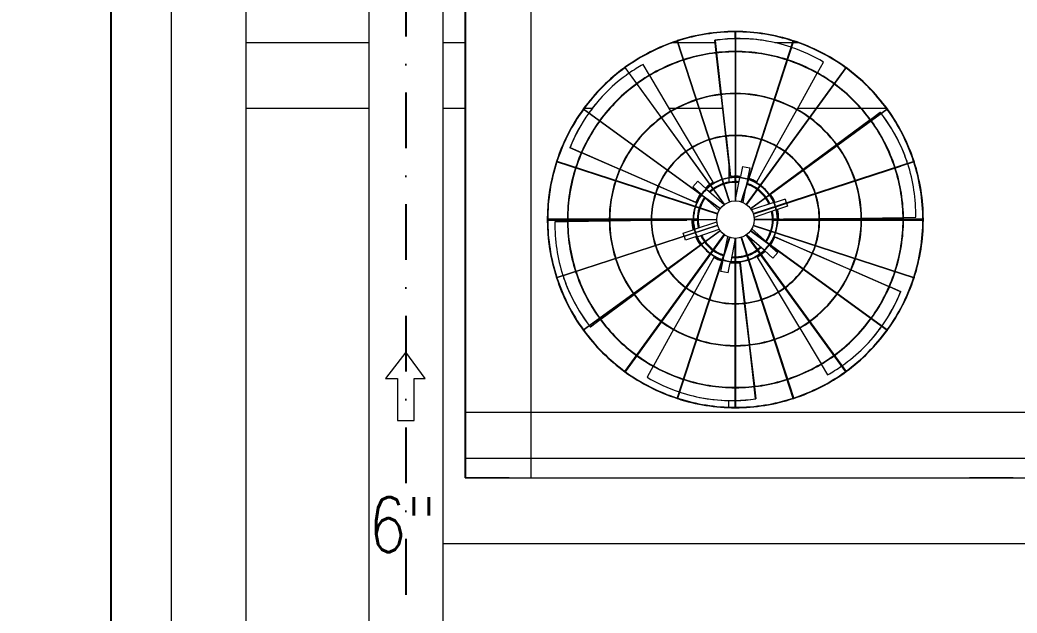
# Model space of a CAD drawing. Header units: millimetres. Extents: x -312439 to 477422, y -331570 to 212570.
# Drawn here: x 341243 to 343514, y 201591 to 202941 of the extents above; entities that cross this region are included whole.
import ezdxf

# ---------------------------------------------------------------- set-up
doc = ezdxf.new("R2010")
doc.units = ezdxf.units.MM
doc.linetypes.add('DASHDOT', pattern=[25.4, 12.7, -6.35, 0, -6.35])
doc.layers.add('ARCONDTEXTO', color=4, linetype='Continuous')
doc.layers.add("MS-110TR'S", color=3, linetype='Continuous', lineweight=5)
doc.styles.add('ROMAND', font='ROMAND.SHX')
doc.styles.add('ROMANS', font='romans.shx', dxfattribs={"height": 187.5})
doc.dimstyles.new('1-50 (MILIMETRO)', dxfattribs={"dimscale": 0, "dimtxt": 125, "dimasz": 125, "dimexe": 100, "dimexo": 100, "dimgap": 50, "dimtad": 0, "dimdec": 0, "dimzin": 0, "dimdsep": 46, "dimtxsty": 'ROMAND', "dimcen": -390, "dimclrd": 1, "dimclre": 1, "dimclrt": 3, "dimadec": 0, "dimazin": 0, "dimtfac": 1, "dimtdec": 0, "dimtix": 1, "dimtmove": 2, "dimatfit": 2, "dimfxl": 1, "dimtvp": 1, "dimtolj": 1, "dimtzin": 0, "dimarcsym": 0})

# ---------------------------------------------------------------- blocks, each defined once
blk = doc.blocks.new('*D50')
at = {"color": 1, "lineweight": -2, "transparency": 16777216}
for p, q in [((341488.5, 209274.4), (341350.3, 209274.4)), ((341450.3, 209149.4), (341450.3, 198499.4)), ((341658.5, 198374.4), (341350.3, 198374.4))]:
    blk.add_line(p, q, dxfattribs=at)
at = {"color": 1, "transparency": 16777216}
for points in [[(341429.4, 209149.4), (341471.1, 209149.4), (341450.3, 209274.4)], [(341429.4, 198499.4), (341471.1, 198499.4), (341450.3, 198374.4)]]:
    blk.add_solid(points, dxfattribs=at)
at = {"layer": 'Defpoints', "color": 0, "transparency": 16777216}
for p in [(341588.5, 209274.4), (341450.3, 198374.4), (341758.5, 198374.4)]:
    blk.add_point(p, dxfattribs=at)
at = {"color": 3, "transparency": 16777216, "insert": (341325.3, 203824.4), "char_height": 125, "attachment_point": 5, "rotation": 90, "style": 'ROMAND'}
blk.add_mtext('\\A1;10900', dxfattribs=at)

msp = doc.modelspace()

# ---------------------------------------------------------------- linework, layer by layer
at = {"color": 1, "linetype": 'Continuous', "lineweight": 0}
for p, q in [((341588.512, 198204.437, 0), (341588.512, 210024.437, 0)), ((341588.512, 200628.55, 0), (341588.512, 210024.437, 0)), ((341758.512, 198204.437, 0), (341758.512, 210024.437, 0)), ((342037.747, 202889.437, 0), (341758.512, 202889.437, 0)), ((342257.014, 202889.437, 0), (342206.047, 202889.437, 0)), ((342037.747, 202739.437, 0), (341758.512, 202739.437, 0)), ((342257.014, 202739.437, 0), (342206.047, 202739.437, 0)), ((342121.897, 202185.075, 0), (342075.597, 202124.997, 0)), ((342165.751, 202124.997, 0), (342121.897, 202185.075, 0)), ((342075.597, 202124.997, 0), (342102.719, 202124.997, 0)), ((342102.719, 202124.997, 0), (342102.719, 202029.677, 0)), ((342141.074, 202029.677, 0), (342141.074, 202124.997, 0)), ((342141.074, 202124.997, 0), (342165.751, 202124.997, 0)), ((342102.719, 202029.677, 0), (342141.074, 202029.677, 0))]:
    msp.add_line(p, q, dxfattribs=at)
at = {"color": 5, "linetype": 'Continuous', "lineweight": 0}
for p, q in [((342037.747, 205063.097, 0), (342037.747, 200628.55, 0)), ((342206.047, 205063.097, 0), (342206.047, 200628.55, 0))]:
    msp.add_line(p, q, dxfattribs=at)
at = {"color": 6, "linetype": 'DASHDOT', "ltscale": 10}
msp.add_line((342121.897, 205063.097, 0), (342121.897, 199413.908, 0), dxfattribs=at)
at = {"color": 7, "linetype": 'Continuous', "lineweight": 0}
msp.add_line((346525.375, 201748.812, 0), (342206.047, 201748.812, 0), dxfattribs=at)
at = {"layer": "MS-110TR'S", "color": 3, "linetype": 'Continuous', "lineweight": 0}
for p, q in [((342257.014, 201898.812, 0), (342257.014, 204184.812, 0)), ((342258.014, 204183.812, 0), (342258.014, 201899.812, 0)), ((342407.014, 201898.812, 0), (342407.014, 204183.812, 0)), ((342871.259, 202913.889, 0), (342871.259, 202898.612, 0)), ((342872.009, 202914.64, 0), (342872.009, 202529.388, 0)), ((342873.009, 202914.64, 0), (342873.009, 202529.388, 0)), ((342873.259, 202898.65, 0), (342873.259, 202913.889, 0)), ((342741.136, 202889.437, 0), (342729.807, 202889.437, 0)), ((342858.852, 202527.146, 0), (342739.802, 202893.542, 0)), ((342859.803, 202527.455, 0), (342740.754, 202893.851, 0)), ((342826.196, 202889.437, 0), (342742.188, 202889.437, 0)), ((342825.579, 202894.827, 0), (342826.173, 202894.708, 0)), ((342828.771, 202866.923, 0), (342825.579, 202894.827, 0)), ((342826.173, 202894.708, 0), (342829.344, 202866.988, 0)), ((342885.215, 202527.455, 0), (343004.264, 202893.851, 0)), ((342886.166, 202527.146, 0), (343005.215, 202893.542, 0)), ((342953.91, 202891.277, 0), (342953.316, 202891.396, 0)), ((343002.83, 202889.437, 0), (342962.565, 202889.437, 0)), ((343014.71, 202889.437, 0), (343003.881, 202889.437, 0)), ((342839.612, 202772.144, 0), (342828.885, 202865.929, 0)), ((342829.458, 202865.995, 0), (342840.185, 202772.21, 0)), ((342620.586, 202832.623, 0), (342847.032, 202520.947, 0)), ((342847.841, 202521.535, 0), (342621.395, 202833.211, 0)), ((342676.742, 202815.569, 0), (342662.206, 202839.933, 0)), ((343123.622, 202833.211, 0), (342897.177, 202521.535, 0)), ((343124.431, 202832.623, 0), (342897.986, 202520.947, 0)), ((343059.403, 202820.691, 0), (343073.114, 202845.244, 0)), ((342725.619, 202733.644, 0), (342677.255, 202814.71, 0)), ((343012.893, 202737.4, 0), (343058.916, 202819.818, 0)), ((342850.453, 202677.365, 0), (342839.726, 202771.151, 0)), ((342840.299, 202771.216, 0), (342851.026, 202677.431, 0)), ((342562.738, 202759.717, 0), (342562.338, 202759.262, 0)), ((342837.706, 202511.4, 0), (342526.03, 202737.845, 0)), ((342526.618, 202738.654, 0), (342838.293, 202512.209, 0)), ((342546.073, 202739.437, 0), (342527.87, 202739.437, 0)), ((342735.825, 202739.437, 0), (342722.163, 202739.437, 0)), ((342774.496, 202651.72, 0), (342726.132, 202732.786, 0)), ((342789.874, 202739.437, 0), (342737.94, 202739.437, 0)), ((342843.353, 202739.437, 0), (342790.926, 202739.437, 0)), ((342906.724, 202512.209, 0), (343218.4, 202738.654, 0)), ((343218.987, 202737.845, 0), (342907.312, 202511.4, 0)), ((342966.383, 202654.109, 0), (343012.406, 202736.527, 0)), ((343055.492, 202739.437, 0), (343014.031, 202739.437, 0)), ((343158.575, 202739.437, 0), (343056.728, 202739.437, 0)), ((343216.648, 202739.437, 0), (343159.908, 202739.437, 0)), ((343179.954, 202714.625, 0), (343202.34, 202731.205, 0)), ((343202.534, 202730.631, 0), (343180.297, 202714.162, 0)), ((343202.34, 202731.205, 0), (343202.534, 202730.631, 0)), ((343103.294, 202657.847, 0), (343179.151, 202714.03, 0)), ((343179.494, 202713.567, 0), (343103.637, 202657.384, 0)), ((342861.057, 202584.66, 0), (342850.567, 202676.372, 0)), ((342851.14, 202676.437, 0), (342861.652, 202584.541, 0)), ((342495.498, 202650.354, 0), (342495.899, 202650.809, 0)), ((342521.444, 202639.086, 0), (342495.498, 202650.354, 0)), ((342495.899, 202650.809, 0), (342521.674, 202639.615, 0)), ((342822.158, 202571.833, 0), (342775.009, 202650.861, 0)), ((342920.908, 202572.671, 0), (342965.896, 202653.236, 0)), ((343026.634, 202601.069, 0), (343102.49, 202657.252, 0)), ((343102.833, 202656.788, 0), (343026.977, 202600.606, 0)), ((342608.946, 202601.085, 0), (342522.361, 202638.688, 0)), ((342522.592, 202639.217, 0), (342609.176, 202601.614, 0)), ((342831.786, 202499.438, 0), (342465.39, 202618.487, 0)), ((342465.699, 202619.438, 0), (342832.095, 202500.389, 0)), ((342857.558, 202615.254, 0), (342857.558, 202582.075, 0)), ((342888.601, 202607.936, 0), (342884.003, 202584.981, 0)), ((342888.601, 202607.936, 0), (342905.08, 202604.635, 0)), ((342905.08, 202604.635, 0), (342899.994, 202579.244, 0)), ((342912.922, 202500.389, 0), (343279.319, 202619.438, 0)), ((342913.231, 202499.438, 0), (343248.798, 202608.47, 0)), ((343279.628, 202618.487, 0), (343248.798, 202608.47, 0)), ((343263.431, 202618.292, 0), (343263.237, 202618.866, 0)), ((342696.447, 202563.085, 0), (342609.863, 202600.687, 0)), ((342610.093, 202601.216, 0), (342696.677, 202563.614, 0)), ((342861.057, 202584.66, 0), (342861.652, 202584.541, 0)), ((342871.259, 202585.409, 0), (342871.259, 202583.232, 0)), ((342871.259, 202582.232, 0), (342871.259, 202573.304, 0)), ((342882.089, 202581.759, 0), (342873.009, 202536.429, 0)), ((342873.259, 202583.238, 0), (342873.259, 202585.461, 0)), ((342873.259, 202573.304, 0), (342873.259, 202582.237, 0)), ((342882.758, 202585.102, 0), (342882.286, 202582.744, 0)), ((342951.466, 202545.397, 0), (343025.83, 202600.474, 0)), ((343026.173, 202600.01, 0), (342954.095, 202546.626, 0)), ((342781.85, 202525.995, 0), (342697.364, 202562.686, 0)), ((342697.594, 202563.215, 0), (342782.25, 202526.45, 0)), ((342775.464, 202561.487, 0), (342786.562, 202574.108, 0)), ((342775.464, 202561.487, 0), (342793.045, 202546.027, 0)), ((342786.562, 202574.108, 0), (342806.192, 202556.846, 0)), ((342821.758, 202571.378, 0), (342822.158, 202571.833, 0)), ((342857.558, 202581.063, 0), (342857.558, 202572.053, 0)), ((342871.259, 202573.304, 0), (342872.009, 202573.304, 0)), ((342873.009, 202573.304, 0), (342873.259, 202573.304, 0)), ((342899.797, 202578.259, 0), (342896.703, 202562.811, 0)), ((342920.314, 202572.79, 0), (342920.908, 202572.671, 0)), ((342796.465, 202541.363, 0), (342835.157, 202507.339, 0)), ((342806.947, 202556.183, 0), (342847.024, 202520.941, 0)), ((342895.013, 202554.374, 0), (342889.317, 202525.94, 0)), ((342951.466, 202545.397, 0), (342951.651, 202544.85, 0)), ((342781.85, 202525.995, 0), (342782.25, 202526.45, 0)), ((342872.009, 202531.437, 0), (342871.597, 202529.381, 0)), ((342959.662, 202525.798, 0), (342909.075, 202508.701, 0)), ((342962.7, 202526.824, 0), (342960.614, 202526.119, 0)), ((342985.396, 202533.181, 0), (342963.217, 202525.686, 0)), ((342990.777, 202517.259, 0), (342966.407, 202509.023, 0)), ((342985.396, 202533.181, 0), (342988.211, 202524.852, 0)), ((342988.531, 202523.904, 0), (342990.777, 202517.259, 0)), ((342965.456, 202508.702, 0), (342914.888, 202491.612, 0)), ((343159.789, 202490.275, 0), (343254.176, 202491.627, 0)), ((343255.176, 202491.641, 0), (343283.167, 202492.042, 0)), ((342444.601, 202487.232, 0), (342829.853, 202487.232, 0)), ((342829.853, 202486.232, 0), (342444.601, 202486.232, 0)), ((342489.812, 202487.732, 0), (342445.102, 202487.732, 0)), ((342445.102, 202485.732, 0), (342489.812, 202485.732, 0)), ((342489.842, 202481.83, 0), (342461.351, 202481.421, 0)), ((342465.39, 202354.977, 0), (342831.786, 202474.026, 0)), ((342832.095, 202473.075, 0), (342465.699, 202354.026, 0)), ((342585.209, 202487.732, 0), (342490.812, 202487.732, 0)), ((342490.812, 202485.732, 0), (342585.209, 202485.732, 0)), ((342585.229, 202483.196, 0), (342490.842, 202481.844, 0)), ((342680.606, 202487.732, 0), (342586.209, 202487.732, 0)), ((342586.209, 202485.732, 0), (342680.606, 202485.732, 0)), ((342680.616, 202484.563, 0), (342586.229, 202483.211, 0)), ((342776.006, 202487.732, 0), (342681.606, 202487.732, 0)), ((342681.606, 202485.732, 0), (342762.201, 202485.732, 0)), ((342773.509, 202485.894, 0), (342681.616, 202484.577, 0)), ((342773.703, 202485.32, 0), (342773.509, 202485.894, 0)), ((342773.563, 202485.732, 0), (342776.006, 202485.732, 0)), ((342785.686, 202487.732, 0), (342777.006, 202487.732, 0)), ((342777.006, 202485.732, 0), (342785.686, 202485.732, 0)), ((342779.525, 202464.919, 0), (342830.112, 202482.015, 0)), ((342785.686, 202487.232, 0), (342785.686, 202487.732, 0)), ((342785.686, 202485.732, 0), (342785.686, 202486.232, 0)), ((342912.922, 202473.075, 0), (343279.319, 202354.026, 0)), ((342913.231, 202474.026, 0), (343279.628, 202354.977, 0)), ((343300.417, 202487.232, 0), (342915.165, 202487.232, 0)), ((343300.417, 202486.232, 0), (342915.165, 202486.232, 0)), ((342968.012, 202487.732, 0), (342958.831, 202487.732, 0)), ((342958.831, 202487.732, 0), (342958.831, 202487.232, 0)), ((342958.831, 202486.232, 0), (342958.831, 202485.732, 0)), ((342958.831, 202485.732, 0), (342968.012, 202485.732, 0)), ((342970.954, 202487.732, 0), (342969.012, 202487.732, 0)), ((342969.012, 202485.732, 0), (343063.411, 202485.732, 0)), ((342970.815, 202488.144, 0), (342971.009, 202487.57, 0)), ((342971.009, 202487.57, 0), (343063.402, 202488.894, 0)), ((343063.411, 202487.732, 0), (342982.317, 202487.732, 0)), ((343064.402, 202488.908, 0), (343158.789, 202490.26, 0)), ((343158.809, 202487.732, 0), (343064.411, 202487.732, 0)), ((343064.411, 202485.732, 0), (343158.809, 202485.732, 0)), ((343254.206, 202487.732, 0), (343159.809, 202487.732, 0)), ((343159.809, 202485.732, 0), (343254.206, 202485.732, 0)), ((343299.415, 202487.732, 0), (343255.206, 202487.732, 0)), ((343255.206, 202485.732, 0), (343299.415, 202485.732, 0)), ((342526.03, 202235.619, 0), (342837.706, 202462.064, 0)), ((342838.293, 202461.255, 0), (342526.618, 202234.81, 0)), ((342620.586, 202140.841, 0), (342847.032, 202452.517, 0)), ((342847.841, 202451.929, 0), (342621.395, 202140.253, 0)), ((342739.802, 202079.922, 0), (342858.852, 202446.318, 0)), ((342859.803, 202446.009, 0), (342740.754, 202079.613, 0)), ((342753.741, 202456.205, 0), (342778.573, 202464.597, 0)), ((342756.036, 202449.413, 0), (342753.741, 202456.205, 0)), ((342759.122, 202440.283, 0), (342756.356, 202448.466, 0)), ((342781.301, 202447.778, 0), (342759.122, 202440.283, 0)), ((342781.818, 202446.64, 0), (342784.338, 202447.492, 0)), ((342785.29, 202447.813, 0), (342835.858, 202464.903, 0)), ((342848.701, 202415.078, 0), (342855.241, 202447.724, 0)), ((343004.264, 202079.613, 0), (342885.215, 202446.009, 0)), ((342886.166, 202446.318, 0), (343005.215, 202079.922, 0)), ((343123.622, 202140.253, 0), (342897.177, 202451.929, 0)), ((342897.986, 202452.517, 0), (343124.431, 202140.841, 0)), ((342937.829, 202417.054, 0), (342898.843, 202451.336, 0)), ((342906.724, 202461.255, 0), (343218.4, 202234.81, 0)), ((342907.312, 202462.064, 0), (343218.987, 202235.619, 0)), ((342945.676, 202434.191, 0), (342909.696, 202465.83, 0)), ((342962.667, 202447.469, 0), (342962.267, 202447.014, 0)), ((343047.343, 202410.066, 0), (342962.267, 202447.014, 0)), ((342962.667, 202447.469, 0), (343047.574, 202410.595, 0)), ((342793.052, 202428.067, 0), (342719.01, 202373.229, 0)), ((342793.052, 202428.067, 0), (342792.965, 202428.322, 0)), ((342862.439, 202391.756, 0), (342872.009, 202439.531, 0)), ((342872.009, 202058.824, 0), (342872.009, 202444.076, 0)), ((342873.009, 202444.076, 0), (342873.009, 202058.824, 0)), ((342951.473, 202427.437, 0), (342969.053, 202411.977, 0)), ((342718.668, 202373.693, 0), (342764.665, 202407.761, 0)), ((342823.609, 202400.793, 0), (342778.741, 202320.442, 0)), ((342824.204, 202400.674, 0), (342823.609, 202400.793, 0)), ((342844.749, 202395.347, 0), (342847.011, 202406.64, 0)), ((342872.009, 202400.16, 0), (342871.259, 202400.16, 0)), ((342871.259, 202400.16, 0), (342871.259, 202391.232, 0)), ((342873.259, 202400.16, 0), (342873.009, 202400.16, 0)), ((342873.259, 202391.227, 0), (342873.259, 202400.16, 0)), ((342922.76, 202402.086, 0), (342922.36, 202401.631, 0)), ((342922.36, 202401.631, 0), (342969.64, 202322.384, 0)), ((342957.955, 202399.356, 0), (342938.584, 202416.39, 0)), ((342969.053, 202411.977, 0), (342957.955, 202399.356, 0)), ((343134.845, 202372.066, 0), (343048.261, 202409.668, 0)), ((343048.491, 202410.197, 0), (343135.075, 202372.594, 0)), ((342839.437, 202368.829, 0), (342844.552, 202394.362, 0)), ((342855.916, 202365.528, 0), (342860.515, 202388.483, 0)), ((342861.759, 202388.362, 0), (342862.242, 202390.771, 0)), ((342871.259, 202390.232, 0), (342871.259, 202388.003, 0)), ((342873.259, 202388.055, 0), (342873.259, 202390.226, 0)), ((342893.384, 202296.972, 0), (342882.866, 202388.923, 0)), ((342883.46, 202388.804, 0), (342882.866, 202388.923, 0)), ((342883.46, 202388.804, 0), (342893.957, 202297.036, 0)), ((342481.087, 202355.172, 0), (342481.281, 202354.598, 0)), ((342642.007, 202316.915, 0), (342717.864, 202373.098, 0)), ((342718.207, 202372.634, 0), (342642.35, 202316.451, 0)), ((342855.916, 202365.528, 0), (342839.437, 202368.829, 0)), ((343222.346, 202334.065, 0), (343135.762, 202371.667, 0)), ((343135.993, 202372.196, 0), (343222.577, 202334.594, 0)), ((343248.619, 202322.655, 0), (343223.264, 202333.667, 0)), ((343223.494, 202334.195, 0), (343249.019, 202323.11, 0)), ((342565.347, 202260.137, 0), (342641.204, 202316.32, 0)), ((342641.546, 202315.856, 0), (342565.69, 202259.673, 0)), ((342778.254, 202319.569, 0), (342732.231, 202237.151, 0)), ((342970.152, 202321.525, 0), (343018.517, 202240.459, 0)), ((343249.019, 202323.11, 0), (343248.619, 202322.655, 0)), ((342904.225, 202202.192, 0), (342893.497, 202295.978, 0)), ((342894.071, 202296.042, 0), (342904.798, 202202.257, 0)), ((342541.984, 202242.833, 0), (342564.544, 202259.542, 0)), ((342542.178, 202242.259, 0), (342541.984, 202242.833, 0)), ((342564.886, 202259.078, 0), (342542.178, 202242.259, 0)), ((342731.744, 202236.278, 0), (342685.721, 202153.86, 0)), ((343019.029, 202239.6, 0), (343067.394, 202158.535, 0)), ((342915.066, 202107.413, 0), (342904.339, 202201.199, 0)), ((342904.912, 202201.263, 0), (342915.639, 202107.478, 0)), ((343181.779, 202213.747, 0), (343182.18, 202214.202, 0)), ((342685.234, 202152.987, 0), (342671.404, 202128.22, 0)), ((343067.906, 202157.676, 0), (343082.312, 202133.531, 0)), ((342918.344, 202078.756, 0), (342915.18, 202106.42, 0)), ((342915.753, 202106.485, 0), (342918.938, 202078.637, 0)), ((342790.607, 202082.187, 0), (342791.201, 202082.068, 0)), ((342857.558, 202059.827, 0), (342857.558, 202074.833, 0)), ((342871.259, 202074.814, 0), (342871.259, 202059.575, 0)), ((342873.259, 202059.575, 0), (342873.259, 202074.852, 0)), ((342918.938, 202078.637, 0), (342918.344, 202078.756, 0)), ((342257.014, 202048.812, 0), (346957.383, 202048.812, 0)), ((342257.014, 201998.812, 0), (342258.014, 201998.812, 0)), ((346957.383, 201942.812, 0), (342258.014, 201942.812, 0)), ((342257.014, 201898.812, 0), (351659.752, 201898.812, 0)), ((342258.014, 201899.812, 0), (342357.014, 201899.812, 0)), ((342357.014, 201899.812, 0), (342357.014, 201898.812, 0)), ((343405.189, 201899.812, 0), (343505.189, 201899.812, 0)), ((343405.189, 201898.812, 0), (343405.189, 201899.812, 0)), ((343505.189, 201899.812, 0), (343505.189, 201898.812, 0))]:
    msp.add_line(p, q, dxfattribs=at)
msp.add_circle((342872.509, 202486.732, 0), 42.659, dxfattribs=at)
for centre, radius, start, end in [((342872.259, 202486.732, 0), 428.158, 90.024494, 107.917544), ((342872.259, 202486.732, 0), 427.158, 90.033533, 107.901042), ((342872.509, 202914.64, 0), 0.5, 0, 180), ((342872.259, 202486.732, 0), 428.158, 72.030975, 89.908558), ((342872.259, 202486.732, 0), 427.158, 72.035174, 89.899401), ((342872.259, 202486.732, 0), 428.158, 108.018773, 125.932197), ((342872.259, 202486.732, 0), 427.158, 108.035174, 125.905805), ((342740.278, 202893.697, 0), 0.5, 18, 198), ((343004.74, 202893.697, 0), 0.5, 342, 162), ((342872.259, 202486.732, 0), 427.158, 54.039937, 71.901042), ((342872.259, 202486.732, 0), 428.158, 54.03841, 71.905364), ((342872.509, 202486.732, 0), 382.698, 90.074858, 107.925142), ((342872.509, 202486.732, 0), 381.698, 90.075054, 107.924946), ((342872.509, 202486.732, 0), 382.698, 72.074858, 89.925142), ((342872.509, 202486.732, 0), 381.698, 72.075054, 89.924946), ((342872.259, 202486.732, 0), 428.158, 126.013622, 143.951759), ((342872.259, 202486.732, 0), 427.158, 126.039937, 143.913223), ((342620.991, 202832.917, 0), 0.5, 36, 216), ((342872.509, 202486.732, 0), 382.698, 108.074858, 125.925142), ((342872.509, 202486.732, 0), 381.698, 108.075054, 125.924946), ((342872.509, 202486.732, 0), 381.698, 54.075054, 71.924946), ((342872.509, 202486.732, 0), 382.698, 54.074858, 71.925142), ((343124.027, 202832.917, 0), 0.5, 324, 144), ((342872.259, 202486.732, 0), 427.158, 36.047356, 53.905805), ((342872.259, 202486.732, 0), 428.158, 36.046941, 53.907446), ((342872.509, 202486.732, 0), 382.698, 126.074858, 143.925142), ((342872.509, 202486.732, 0), 381.698, 126.075054, 143.924946), ((342872.509, 202486.732, 0), 381.698, 36.075054, 53.924946), ((342872.509, 202486.732, 0), 382.698, 36.074858, 53.925142), ((342872.509, 202486.732, 0), 287.302, 90.099714, 107.900286), ((342872.509, 202486.732, 0), 286.302, 90.100062, 107.899938), ((342872.509, 202486.732, 0), 287.302, 72.099714, 89.900286), ((342872.509, 202486.732, 0), 286.302, 72.100062, 89.899938), ((342872.509, 202486.732, 0), 287.302, 108.099714, 125.900286), ((342872.509, 202486.732, 0), 286.302, 108.100062, 125.899938), ((342872.509, 202486.732, 0), 286.302, 54.100062, 71.899938), ((342872.509, 202486.732, 0), 287.302, 54.099714, 71.900286), ((342872.259, 202486.732, 0), 428.158, 144.008871, 161.974926), ((342872.259, 202486.732, 0), 427.158, 144.047356, 161.922571), ((342526.324, 202738.25, 0), 0.5, 54, 234), ((342872.509, 202486.732, 0), 287.302, 126.099714, 143.900286), ((342872.509, 202486.732, 0), 286.302, 126.100062, 143.899938), ((342872.509, 202486.732, 0), 286.302, 36.100062, 53.899938), ((342872.509, 202486.732, 0), 287.302, 36.099714, 53.900286), ((342872.259, 202486.732, 0), 427.158, 18.056704, 35.913223), ((343218.693, 202738.25, 0), 0.5, 306, 126), ((342872.259, 202486.732, 0), 428.158, 18.056552, 35.913726), ((342872.509, 202486.732, 0), 382.698, 144.074858, 161.925142), ((342872.509, 202486.732, 0), 381.698, 144.075054, 161.924946), ((342872.509, 202486.732, 0), 381.698, 18.075054, 35.924946), ((342872.509, 202486.732, 0), 382.698, 18.074858, 35.925142), ((342872.509, 202486.732, 0), 191.905, 90.149282, 107.850718), ((342872.509, 202486.732, 0), 190.905, 90.150064, 107.849936), ((342872.509, 202486.732, 0), 191.905, 72.149282, 89.850718), ((342872.509, 202486.732, 0), 190.905, 72.150064, 89.849936), ((342872.509, 202486.732, 0), 287.302, 144.099714, 161.900286), ((342872.509, 202486.732, 0), 286.302, 144.100062, 161.899938), ((342872.509, 202486.732, 0), 191.905, 108.149282, 125.850718), ((342872.509, 202486.732, 0), 190.905, 108.150064, 125.849936), ((342872.509, 202486.732, 0), 190.905, 54.150064, 71.849936), ((342872.509, 202486.732, 0), 191.905, 54.149282, 71.850718), ((342872.509, 202486.732, 0), 286.302, 18.100062, 35.899938), ((342872.509, 202486.732, 0), 287.302, 18.099714, 35.900286), ((342872.509, 202486.732, 0), 191.905, 126.149282, 143.850718), ((342872.509, 202486.732, 0), 190.905, 126.150064, 143.849936), ((342872.509, 202486.732, 0), 190.905, 36.150064, 53.849936), ((342872.509, 202486.732, 0), 191.905, 36.149282, 53.850718), ((342872.259, 202486.732, 0), 428.158, 162.004374, 197.995626), ((342872.259, 202486.732, 0), 427.158, 162.056704, 179.932934), ((342465.544, 202618.963, 0), 0.5, 72, 252), ((342872.509, 202486.732, 0), 382.698, 162.074858, 179.925142), ((342872.509, 202486.732, 0), 381.698, 162.075054, 179.924946), ((342872.509, 202486.732, 0), 381.698, 0.075054, 17.924946), ((342872.509, 202486.732, 0), 382.698, 0.074858, 17.925142), ((342872.259, 202486.732, 0), 427.158, 0.067066, 17.922571), ((343279.473, 202618.963, 0), 0.5, 288, 108), ((342872.259, 202486.732, 0), 428.158, 0.06691, 17.922771), ((342872.509, 202486.732, 0), 191.905, 144.149282, 161.850718), ((342872.509, 202486.732, 0), 190.905, 144.150064, 161.849936), ((342872.509, 202486.732, 0), 96.508, 90.296845, 107.703155), ((342872.509, 202486.732, 0), 95.508, 90.299953, 107.700047), ((342872.509, 202486.732, 0), 96.508, 72.296845, 89.703155), ((342872.509, 202486.732, 0), 95.508, 72.299953, 89.700047), ((342872.509, 202486.732, 0), 190.905, 18.150064, 35.849936), ((342872.509, 202486.732, 0), 191.905, 18.149282, 35.850718), ((342872.509, 202486.732, 0), 287.302, 162.099714, 179.900286), ((342872.509, 202486.732, 0), 286.302, 162.100062, 179.899938), ((342872.509, 202486.732, 0), 96.508, 126.296845, 143.703155), ((342872.509, 202486.732, 0), 95.508, 126.299953, 143.700047), ((342872.509, 202486.732, 0), 96.508, 108.296845, 125.703155), ((342872.509, 202486.732, 0), 95.508, 108.299953, 125.700047), ((342872.259, 202486.732, 0), 86.578, 108.173543, 125.535257), ((342872.259, 202486.732, 0), 84.578, 108.177647, 125.524267), ((342872.259, 202486.732, 0), 86.578, 90.165445, 107.511756), ((342872.259, 202486.732, 0), 84.578, 90.169358, 107.500211), ((342872.259, 202486.732, 0), 86.578, 84.656808, 89.503658), ((342872.259, 202486.732, 0), 84.578, 84.798838, 89.491921), ((342872.259, 202486.732, 0), 84.578, 72.177647, 72.547384), ((342872.259, 202486.732, 0), 86.578, 72.173543, 72.689414), ((342872.259, 202486.732, 0), 84.578, 54.201702, 71.500211), ((342872.259, 202486.732, 0), 86.578, 54.197043, 71.511756), ((342872.509, 202486.732, 0), 95.508, 54.299953, 71.700047), ((342872.509, 202486.732, 0), 96.508, 54.296845, 71.703155), ((342872.509, 202486.732, 0), 95.508, 36.299953, 53.700047), ((342872.509, 202486.732, 0), 96.508, 36.296845, 53.703155), ((342872.509, 202486.732, 0), 286.302, 0.100062, 17.899938), ((342872.509, 202486.732, 0), 287.302, 0.099714, 17.900286), ((342872.509, 202486.732, 0), 191.905, 162.149282, 179.850718), ((342872.509, 202486.732, 0), 190.905, 162.150064, 179.849936), ((342872.509, 202486.732, 0), 96.508, 144.296845, 161.703155), ((342872.509, 202486.732, 0), 95.508, 144.299953, 161.700047), ((342872.259, 202486.732, 0), 86.578, 144.656808, 161.617982), ((342872.259, 202486.732, 0), 86.578, 126.197043, 132.689414), ((342872.259, 202486.732, 0), 84.578, 126.201702, 132.547384), ((342872.259, 202486.732, 0), 84.578, 36.23917, 53.524267), ((342872.259, 202486.732, 0), 86.578, 36.233645, 53.535257), ((342872.259, 202486.732, 0), 84.578, 24.798838, 35.561735), ((342872.259, 202486.732, 0), 86.578, 24.656808, 35.57186), ((342872.509, 202486.732, 0), 95.508, 18.299953, 35.700047), ((342872.509, 202486.732, 0), 96.508, 18.296845, 35.703155), ((342872.509, 202486.732, 0), 190.905, 0.150064, 17.849936), ((342872.509, 202486.732, 0), 191.905, 0.149282, 17.850718), ((342872.509, 202486.732, 0), 96.508, 162.296845, 179.703155), ((342872.509, 202486.732, 0), 95.508, 162.299953, 179.700047), ((342872.259, 202486.732, 0), 86.578, 162.279766, 179.669108), ((342872.259, 202486.732, 0), 84.578, 144.798838, 161.608948), ((342872.509, 202486.732, 0), 95.508, 0.299953, 17.700047), ((342872.509, 202486.732, 0), 96.508, 0.296845, 17.703155), ((342872.259, 202486.732, 0), 84.578, 162.286382, 179.661283), ((342872.259, 202486.732, 0), 84.578, 0.338717, 12.547384), ((342872.259, 202486.732, 0), 86.578, 0.330892, 12.689414), ((342444.601, 202486.732, 0), 0.5, 90, 270), ((342872.259, 202486.732, 0), 427.158, 180.067066, 197.943296), ((342872.509, 202486.732, 0), 382.698, 180.074858, 197.925142), ((342872.509, 202486.732, 0), 381.698, 180.075054, 197.924946), ((342872.509, 202486.732, 0), 287.302, 180.099714, 197.900286), ((342872.509, 202486.732, 0), 286.302, 180.100062, 197.899938), ((342872.509, 202486.732, 0), 191.905, 180.149282, 197.850718), ((342872.509, 202486.732, 0), 190.905, 180.150064, 197.849936), ((342872.509, 202486.732, 0), 96.508, 180.296845, 197.703155), ((342872.509, 202486.732, 0), 95.508, 180.299953, 197.700047), ((342872.259, 202486.732, 0), 86.578, 180.330892, 192.689414), ((342872.259, 202486.732, 0), 84.578, 180.338717, 192.547384), ((342872.259, 202486.732, 0), 84.578, 342.391052, 359.661283), ((342872.259, 202486.732, 0), 86.578, 342.382018, 359.669108), ((342872.509, 202486.732, 0), 95.508, 342.299953, 359.700047), ((342872.509, 202486.732, 0), 96.508, 342.296845, 359.703155), ((342872.509, 202486.732, 0), 190.905, 342.150064, 359.849936), ((342872.509, 202486.732, 0), 191.905, 342.149282, 359.850718), ((342872.509, 202486.732, 0), 286.302, 342.100062, 359.899938), ((342872.509, 202486.732, 0), 287.302, 342.099714, 359.900286), ((342872.509, 202486.732, 0), 381.698, 342.075054, 359.924946), ((342872.509, 202486.732, 0), 382.698, 342.074858, 359.925142), ((342872.259, 202486.732, 0), 427.158, 342.077429, 359.932934), ((342872.259, 202486.732, 0), 428.158, 342.077229, 359.93309), ((343300.417, 202486.732, 0), 0.5, 270, 90), ((342872.509, 202486.732, 0), 96.508, 198.296845, 215.703155), ((342872.509, 202486.732, 0), 95.508, 198.299953, 215.700047), ((342872.259, 202486.732, 0), 86.578, 204.656808, 215.766355), ((342872.259, 202486.732, 0), 84.578, 204.798838, 215.76083), ((342872.259, 202486.732, 0), 84.578, 324.798838, 341.713618), ((342872.259, 202486.732, 0), 86.578, 324.656808, 341.720234), ((342872.509, 202486.732, 0), 95.508, 324.299953, 341.700047), ((342872.509, 202486.732, 0), 96.508, 324.296845, 341.703155), ((342872.509, 202486.732, 0), 191.905, 198.149282, 215.850718), ((342872.509, 202486.732, 0), 190.905, 198.150064, 215.849936), ((342872.509, 202486.732, 0), 96.508, 216.296845, 233.703155), ((342872.509, 202486.732, 0), 95.508, 216.299953, 233.700047), ((342872.259, 202486.732, 0), 86.578, 216.42814, 233.802957), ((342872.259, 202486.732, 0), 84.578, 216.438265, 233.798298), ((342872.259, 202486.732, 0), 84.578, 306.475733, 312.547384), ((342872.259, 202486.732, 0), 86.578, 306.464743, 312.689414), ((342872.509, 202486.732, 0), 95.508, 306.299953, 323.700047), ((342872.509, 202486.732, 0), 96.508, 306.296845, 323.703155), ((342872.509, 202486.732, 0), 190.905, 324.150064, 341.849936), ((342872.509, 202486.732, 0), 191.905, 324.149282, 341.850718), ((342872.509, 202486.732, 0), 96.508, 234.296845, 251.703155), ((342872.509, 202486.732, 0), 95.508, 234.299953, 251.700047), ((342872.259, 202486.732, 0), 86.578, 234.464743, 251.826457), ((342872.259, 202486.732, 0), 84.578, 234.475733, 251.822353), ((342872.259, 202486.732, 0), 86.578, 252.488244, 252.689414), ((342872.259, 202486.732, 0), 84.578, 252.499789, 252.547384), ((342872.259, 202486.732, 0), 86.578, 264.656808, 269.834555), ((342872.259, 202486.732, 0), 84.578, 264.798838, 269.830642), ((342872.259, 202486.732, 0), 84.578, 270.508079, 287.822353), ((342872.259, 202486.732, 0), 86.578, 270.496342, 287.826457), ((342872.259, 202486.732, 0), 84.578, 288.499789, 305.798298), ((342872.259, 202486.732, 0), 86.578, 288.488244, 305.802957), ((342872.509, 202486.732, 0), 95.508, 288.299953, 305.700047), ((342872.509, 202486.732, 0), 96.508, 288.296845, 305.703155), ((342872.509, 202486.732, 0), 287.302, 198.099714, 215.900286), ((342872.509, 202486.732, 0), 286.302, 198.100062, 215.899938), ((342872.509, 202486.732, 0), 96.508, 252.296845, 269.703155), ((342872.509, 202486.732, 0), 95.508, 252.299953, 269.700047), ((342872.509, 202486.732, 0), 95.508, 270.299953, 287.700047), ((342872.509, 202486.732, 0), 96.508, 270.296845, 287.703155), ((342872.509, 202486.732, 0), 286.302, 324.100062, 341.899938), ((342872.509, 202486.732, 0), 287.302, 324.099714, 341.900286), ((342465.544, 202354.501, 0), 0.5, 108, 288), ((342872.259, 202486.732, 0), 428.158, 198.025074, 215.991129), ((342872.259, 202486.732, 0), 427.158, 198.077429, 215.952644), ((342872.509, 202486.732, 0), 382.698, 198.074858, 215.925142), ((342872.509, 202486.732, 0), 381.698, 198.075054, 215.924946), ((342872.509, 202486.732, 0), 191.905, 216.149282, 233.850718), ((342872.509, 202486.732, 0), 190.905, 216.150064, 233.849936), ((342872.509, 202486.732, 0), 190.905, 306.150064, 323.849936), ((342872.509, 202486.732, 0), 191.905, 306.149282, 323.850718), ((342872.509, 202486.732, 0), 381.698, 324.075054, 341.924946), ((342872.509, 202486.732, 0), 382.698, 324.074858, 341.925142), ((342872.259, 202486.732, 0), 427.158, 324.086777, 341.943296), ((343279.473, 202354.501, 0), 0.5, 252, 72), ((342872.509, 202486.732, 0), 190.905, 234.150064, 251.849936), ((342872.509, 202486.732, 0), 190.905, 288.150064, 305.849936), ((342872.259, 202486.732, 0), 428.158, 324.086274, 341.943448), ((342872.509, 202486.732, 0), 287.302, 216.099714, 233.900286), ((342872.509, 202486.732, 0), 286.302, 216.100062, 233.899938), ((342872.509, 202486.732, 0), 191.905, 234.149282, 251.850718), ((342872.509, 202486.732, 0), 191.905, 288.149282, 305.850718), ((342872.509, 202486.732, 0), 286.302, 306.100062, 323.899938), ((342872.509, 202486.732, 0), 287.302, 306.099714, 323.900286), ((342872.509, 202486.732, 0), 191.905, 252.149282, 269.850718), ((342872.509, 202486.732, 0), 190.905, 252.150064, 269.849936), ((342872.509, 202486.732, 0), 190.905, 270.150064, 287.849936), ((342872.509, 202486.732, 0), 191.905, 270.149282, 287.850718), ((342872.509, 202486.732, 0), 382.698, 216.074858, 233.925142), ((342872.509, 202486.732, 0), 381.698, 216.075054, 233.924946), ((342872.509, 202486.732, 0), 287.302, 234.099714, 251.900286), ((342872.509, 202486.732, 0), 286.302, 234.100062, 251.899938), ((342872.509, 202486.732, 0), 286.302, 288.100062, 305.899938), ((342872.509, 202486.732, 0), 287.302, 288.099714, 305.900286), ((342872.509, 202486.732, 0), 381.698, 306.075054, 323.924946), ((342872.509, 202486.732, 0), 382.698, 306.074858, 323.925142), ((342526.324, 202235.214, 0), 0.5, 126, 306), ((342872.259, 202486.732, 0), 428.158, 216.048241, 233.986378), ((342872.259, 202486.732, 0), 427.158, 216.086777, 233.960063), ((342872.259, 202486.732, 0), 427.158, 306.094195, 323.952644), ((342872.259, 202486.732, 0), 428.158, 306.092554, 323.953059), ((343218.693, 202235.214, 0), 0.5, 234, 54), ((342872.509, 202486.732, 0), 287.302, 252.099714, 269.900286), ((342872.509, 202486.732, 0), 286.302, 252.100062, 269.899938), ((342872.509, 202486.732, 0), 286.302, 270.100062, 287.899938), ((342872.509, 202486.732, 0), 287.302, 270.099714, 287.900286), ((342872.509, 202486.732, 0), 382.698, 234.074858, 251.925142), ((342872.509, 202486.732, 0), 381.698, 234.075054, 251.924946), ((342872.509, 202486.732, 0), 381.698, 288.075054, 305.924946), ((342872.509, 202486.732, 0), 382.698, 288.074858, 305.925142), ((342620.991, 202140.547, 0), 0.5, 144, 324), ((342872.259, 202486.732, 0), 428.158, 234.067803, 251.981227), ((342872.259, 202486.732, 0), 427.158, 234.094195, 251.964826), ((342872.259, 202486.732, 0), 427.158, 288.098958, 305.960063), ((342872.259, 202486.732, 0), 428.158, 288.094636, 305.96159), ((343124.027, 202140.547, 0), 0.5, 216, 36), ((342872.509, 202486.732, 0), 382.698, 252.074858, 269.925142), ((342872.509, 202486.732, 0), 381.698, 252.075054, 269.924946), ((342872.509, 202486.732, 0), 381.698, 270.075054, 287.924946), ((342872.509, 202486.732, 0), 382.698, 270.074858, 287.925142), ((342740.278, 202079.767, 0), 0.5, 162, 342), ((342872.259, 202486.732, 0), 428.158, 252.082456, 269.975506), ((342872.259, 202486.732, 0), 427.158, 252.098958, 269.966467), ((342872.259, 202486.732, 0), 428.158, 270.091442, 287.969025), ((342872.259, 202486.732, 0), 427.158, 270.100599, 287.964826), ((343004.74, 202079.767, 0), 0.5, 198, 18), ((342872.509, 202058.824, 0), 0.5, 180, 0)]:
    msp.add_arc(centre, radius, start, end, dxfattribs=at)
for centre, major_axis, start_param, end_param in [((342872.853, 202486.613, 0), (81.057, 404.664), 6.16322366, 6.48996283), ((342872.259, 202486.732, 0), (81.057, 404.664), 0, 0.20526967), ((342872.259, 202486.732, 0), (81.057, 404.664), 0.2078073, 0.32590727), ((342872.853, 202486.613, 0), (81.057, 404.664), 0.20931516, 0.32590727), ((342872.853, 202486.613, 0), (81.057, 404.664), 5.95727804, 6.16068281), ((342872.659, 202487.187, 0), (-309.921, 272.53), 5.95727804, 6.05118317), ((342872.659, 202487.187, 0), (-309.921, 272.53), 6.05371958, 6.38060415), ((342872.259, 202486.732, 0), (-309.921, 272.53), 0, 0.09588536), ((342872.259, 202486.732, 0), (-309.921, 272.53), 0.09842683, 0.32590727), ((342872.659, 202487.187, 0), (-309.921, 272.53), 0.09996031, 0.32590727), ((342872.259, 202486.732, 0), (390.978, 132.134), 0.3172674, 0.32590727), ((342872.453, 202486.158, 0), (390.978, 132.134), 0.31873174, 0.32590727), ((342872.453, 202486.158, 0), (390.978, 132.134), 6.27347339, 6.59938579), ((342872.259, 202486.732, 0), (390.978, 132.134), 0, 0.31473615), ((342872.453, 202486.158, 0), (390.978, 132.134), 5.95727804, 6.27093083), ((342872.853, 202486.613, 0), (19.451, 97.105), 0.21610048, 0.32590727), ((342872.853, 202486.613, 0), (19.451, 97.105), 0.08898637, 0.20552527), ((342872.259, 202486.732, 0), (19.451, 97.105), 6.16380472, 6.18740867), ((342872.853, 202486.613, 0), (19.451, 97.105), 6.17017799, 6.19385728), ((342872.659, 202487.187, 0), (-74.37, 65.397), 6.06086145, 6.19385728), ((342872.259, 202486.732, 0), (-74.37, 65.397), 6.05461193, 6.18740867), ((342872.659, 202487.187, 0), (-74.37, 65.397), 5.95727804, 6.0502913), ((342872.259, 202486.732, 0), (-74.37, 65.397), 5.95727804, 6.04404185), ((342872.259, 202486.732, 0), (19.451, 97.105), 5.95727804, 6.15321616), ((342872.853, 202486.613, 0), (19.451, 97.105), 5.95727804, 6.15958939), ((342872.659, 202487.187, 0), (-74.37, 65.397), 0.10765943, 0.32590727), ((342872.659, 202487.187, 0), (-74.37, 65.397), 0.08898637, 0.09706817), ((342872.453, 202486.158, 0), (93.82, 31.707), 0.08898637, 0.31565174), ((342872.259, 202486.732, 0), (93.82, 31.707), 5.95727804, 6.18740867), ((342872.453, 202486.158, 0), (93.82, 31.707), 5.95727804, 6.19385728), ((342872.065, 202487.306, 0), (-390.978, -132.134), 5.95727804, 6.27132368), ((342872.065, 202487.306, 0), (-93.82, -31.707), 5.95727804, 6.19385728), ((342872.259, 202486.732, 0), (-93.82, -31.707), 5.95727804, 6.18740867), ((342872.065, 202487.306, 0), (-93.82, -31.707), 0.08898637, 0.31875187), ((342871.859, 202486.277, 0), (74.37, -65.397), 0.11077229, 0.32590727), ((342871.859, 202486.277, 0), (74.37, -65.397), 0.08898637, 0.10018082), ((342871.665, 202486.851, 0), (-19.451, -97.105), 5.95727804, 6.16462452), ((342872.259, 202486.732, 0), (-19.451, -97.105), 5.95727804, 6.15825136), ((342871.859, 202486.277, 0), (74.37, -65.397), 5.95727804, 6.05456696), ((342872.259, 202486.732, 0), (74.37, -65.397), 5.95727804, 6.04831757), ((342872.259, 202486.732, 0), (74.37, -65.397), 6.05888766, 6.18740867), ((342871.859, 202486.277, 0), (74.37, -65.397), 6.0651374, 6.19385728), ((342871.665, 202486.851, 0), (-19.451, -97.105), 6.17521346, 6.19385728), ((342872.259, 202486.732, 0), (-19.451, -97.105), 6.16883991, 6.18740867), ((342871.665, 202486.851, 0), (-19.451, -97.105), 0.08898637, 0.21081282), ((342871.665, 202486.851, 0), (-19.451, -97.105), 0.22138839, 0.32590727), ((342872.065, 202487.306, 0), (-390.978, -132.134), 6.27386624, 6.60012971), ((342872.259, 202486.732, 0), (-390.978, -132.134), 0, 0.31548007), ((342871.859, 202486.277, 0), (309.921, -272.53), 0.10070723, 0.32590727), ((342872.259, 202486.732, 0), (309.921, -272.53), 0.09917375, 0.32590727), ((342872.259, 202486.732, 0), (-390.978, -132.134), 0.31801132, 0.32590727), ((342872.065, 202487.306, 0), (-390.978, -132.134), 0.31947566, 0.32590727), ((342871.859, 202486.277, 0), (309.921, -272.53), 6.05474559, 6.38135106), ((342872.259, 202486.732, 0), (309.921, -272.53), 0, 0.09663228), ((342871.859, 202486.277, 0), (309.921, -272.53), 5.95727804, 6.05220917), ((342871.665, 202486.851, 0), (-81.057, -404.664), 5.95727804, 6.16189106), ((342871.665, 202486.851, 0), (-81.057, -404.664), 6.16443191, 6.49123165), ((342872.259, 202486.732, 0), (-81.057, -404.664), 0, 0.20653849), ((342871.665, 202486.851, 0), (-81.057, -404.664), 0.21058398, 0.32590727), ((342872.259, 202486.732, 0), (-81.057, -404.664), 0.20907612, 0.32590727)]:
    msp.add_ellipse(centre, major_axis=major_axis, ratio=0.95299045, start_param=start_param, end_param=end_param, dxfattribs=at)

# ---------------------------------------------------------------- texts
at = {"layer": 'ARCONDTEXTO', "linetype": 'Continuous', "lineweight": -3, "style": 'ROMANS', "width": 0.8}
msp.add_text('6"', height=125, dxfattribs=at).set_placement((342037.363, 201729.693, 0))

# ---------------------------------------------------------------- dimensions: what is measured, and where the dimension line sits
dim = msp.add_linear_dim(base=(341450.269, 198374.437, 0), p1=(341588.512, 209274.437, 0), p2=(341758.512, 198374.437, 0), angle=90, dimstyle='1-50 (MILIMETRO)', override={"dimscale": 1})
dim.commit()
dim.dimension.update_dxf_attribs({"geometry": '*D50', "text_midpoint": (341325.269, 203824.437, 0)})

doc.saveas('drawing.dxf')
